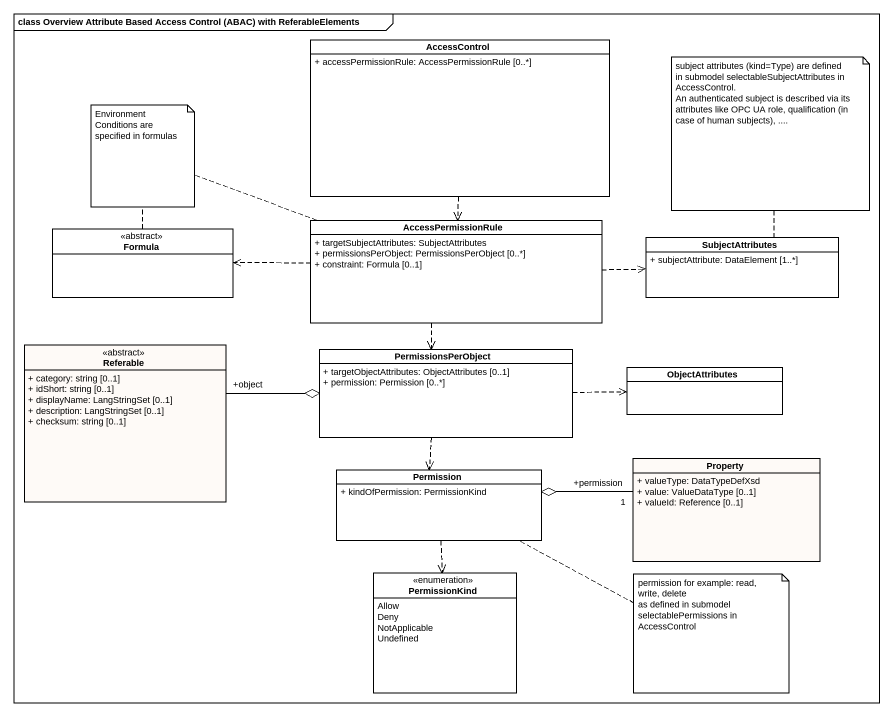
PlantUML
@startuml
mainframe class Overview Attribute Based Access Control (ABAC) with ReferableElements
hide circle
hide empty members
skinparam classAttributeIconSize 0
class AccessControl {
  + accessPermissionRule: AccessPermissionRule [0..*]
}
class Formula <<abstract>>
class AccessPermissionRule {
  + targetSubjectAttributes: SubjectAttributes
  + permissionsPerObject: PermissionsPerObject [0..*]
  + constraint: Formula [0..1]
}
class SubjectAttributes {
  + subjectAttribute: DataElement [1..*]
}
class Referable <<abstract>> #FEFAF7 {
  + category: string [0..1]
  + idShort: string [0..1]
  + displayName: LangStringSet [0..1]
  + description: LangStringSet [0..1]
  + checksum: string [0..1]
}
class PermissionsPerObject {
  + targetObjectAttributes: ObjectAttributes [0..1]
  + permission: Permission [0..*]
}
class ObjectAttributes
class Permission {
  + kindOfPermission: PermissionKind
}
class Property #FEFAF7 {
  + valueType: DataTypeDefXsd
  + value: ValueDataType [0..1]
  + valueId: Reference [0..1]
}
enum PermissionKind {
  Allow
  Deny
  NotApplicable
  Undefined
}
AccessControl ..> AccessPermissionRule
AccessPermissionRule .left.> Formula
AccessPermissionRule .right.> SubjectAttributes
AccessPermissionRule ..> PermissionsPerObject
Referable "+object" -right-o PermissionsPerObject
PermissionsPerObject .right.> ObjectAttributes
PermissionsPerObject ..> Permission
Permission ..> PermissionKind
Property "+permission\n1" -left-o Permission
note top of SubjectAttributes
  subject attributes (kind=Type) are defined in submodel selectableSubjectAttributes in AccessControl.
  An authenticated subject is described via its attributes like OPC UA role, qualification (in case of human subjects), ....
end note
note as N2
  Environment Conditions are specified in formulas
end note
N2 .. AccessPermissionRule
N2 .. Formula
note right of Permission
  permission for example: read, write, delete
  as defined in submodel selectablePermissions in AccessControl
end note
@enduml
